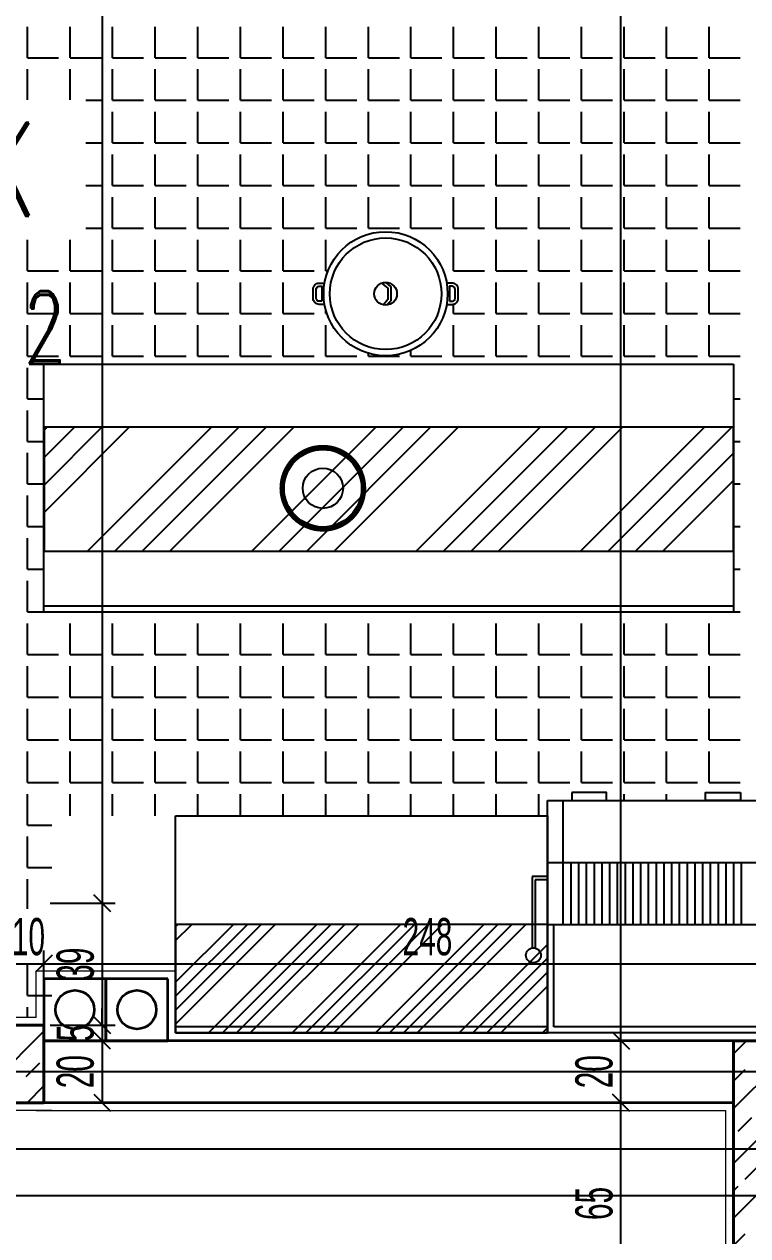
# Model space of a CAD drawing. Header units: inches. Extents: x -7543 to -822, y 102837 to 190349.
# Drawn here: x -835.2942 to -835.2475, y 102836.9701 to 102837.0483 of the extents above; entities that cross this region are included whole.
import ezdxf

# ---------------------------------------------------------------- set-up
doc = ezdxf.new("R2010")
doc.units = ezdxf.units.IN
doc.header["$MEASUREMENT"] = 0
doc.linetypes.add('DASHDOTX2', pattern=[2, 1, -0.5, 0, -0.5])
doc.linetypes.add('HIDDEN', pattern=[0.375, 0.25, -0.125])
doc.layers.get('0').update_dxf_attribs({"lineweight": 25})
doc.layers.get('Defpoints').update_dxf_attribs({"lineweight": 25})
for name, color, linetype, lineweight in [('AKS', 1, 'Continuous', 25), ('ICOL', 55, 'Continuous', 25), ('KOLON', 2, 'Continuous', 40), ('SIVA', 150, 'Continuous', 15), ('TARAMA', 8, 'Continuous', 25), ('YAZI', 7, 'Continuous', 25)]:
    doc.layers.add(name, color=color, linetype=linetype, lineweight=lineweight)
doc.layers.add('DUVAR', color=7, linetype='Continuous', lineweight=35, true_color=0xfc4642)
doc.layers.add('TEFRİŞ', color=7, linetype='Continuous', lineweight=25, true_color=0x78462c)
doc.styles.add('OLCU', font='tromand.shx', dxfattribs={"width": 0.6, "height": 12})
doc.styles.add('st1', font='romandtw.shx', dxfattribs={"width": 0.7, "height": 40})

# ---------------------------------------------------------------- blocks, each defined once
blk = doc.blocks.new('_Oblique')
at = {"color": 0, "linetype": 'ByBlock', "lineweight": -2}
blk.add_line((-0.5, -0.5), (0.5, 0.5), dxfattribs=at)

msp = doc.modelspace()

# ---------------------------------------------------------------- hatches: boundary and pattern name
at = {"linetype": 'Continuous'}
h = msp.add_hatch(dxfattribs=at)
h.set_pattern_fill('ANSI34', color=256, scale=0.01, angle=180, style=0)
h.set_pattern_definition([(225, (-835.256892, 102837.0103206), (0.0053033, -0.0053033), []), (225, (-835.25866, 102837.0103206), (0.0053033, -0.0053033), []), (225, (-835.2604275, 102837.0103206), (0.0053033, -0.0053033), []), (225, (-835.262195, 102837.0103206), (0.0053033, -0.0053033), [])])
h.paths.add_polyline_path([(-835.248392, 102837.022258), (-835.292878, 102837.022258), (-835.292878, 102837.014258), (-835.248392, 102837.014258)])

# ---------------------------------------------------------------- linework, layer by layer
for p, q in [((-835.248392, 102837.010721), (-835.292892, 102837.010721)), ((-835.260392, 102836.983184), (-835.260392, 102836.998184)), ((-835.260392, 102836.998184), (-835.246392, 102836.998184)), ((-835.259392, 102836.990184), (-835.259392, 102836.998184)), ((-835.260392, 102836.994184), (-835.246392, 102836.994184)), ((-835.261384, 102836.993269), (-835.261384, 102836.988666)), ((-835.260392, 102836.993269), (-835.261384, 102836.993269)), ((-835.261384, 102836.993069), (-835.261384, 102836.988666)), ((-835.260392, 102836.993069), (-835.261184, 102836.993069)), ((-835.261184, 102836.993069), (-835.261184, 102836.988657)), ((-835.260392, 102836.990184), (-835.246392, 102836.990184)), ((-835.259992, 102836.983584), (-835.259992, 102836.990184)), ((-835.246392, 102836.983184), (-835.260392, 102836.983184)), ((-835.246792, 102836.983584), (-835.259992, 102836.983584))]:
    msp.add_line(p, q)
at = {"linetype": 'HIDDEN'}
for p, q in [((-835.258892, 102836.994184), (-835.258892, 102836.990184)), ((-835.258392, 102836.994184), (-835.258392, 102836.990184)), ((-835.257892, 102836.994184), (-835.257892, 102836.990184)), ((-835.257392, 102836.994184), (-835.257392, 102836.990184)), ((-835.256892, 102836.994184), (-835.256892, 102836.990184)), ((-835.256392, 102836.994184), (-835.256392, 102836.990184)), ((-835.255892, 102836.994184), (-835.255892, 102836.990184)), ((-835.255392, 102836.994184), (-835.255392, 102836.990184)), ((-835.254892, 102836.994184), (-835.254892, 102836.990184)), ((-835.254392, 102836.994184), (-835.254392, 102836.990184)), ((-835.253892, 102836.994184), (-835.253892, 102836.990184)), ((-835.253392, 102836.994184), (-835.253392, 102836.990184)), ((-835.252892, 102836.994184), (-835.252892, 102836.990184)), ((-835.252392, 102836.994184), (-835.252392, 102836.990184)), ((-835.251892, 102836.994184), (-835.251892, 102836.990184)), ((-835.251392, 102836.994184), (-835.251392, 102836.990184)), ((-835.250892, 102836.994184), (-835.250892, 102836.990184)), ((-835.250392, 102836.994184), (-835.250392, 102836.990184)), ((-835.249892, 102836.994184), (-835.249892, 102836.990184)), ((-835.249392, 102836.994184), (-835.249392, 102836.990184)), ((-835.248892, 102836.994184), (-835.248892, 102836.990184)), ((-835.248392, 102836.994184), (-835.248392, 102836.990184)), ((-835.247892, 102836.994184), (-835.247892, 102836.990184))]:
    msp.add_line(p, q, dxfattribs=at)
for points in [[(-835.274781, 102837.03018), (-835.275128, 102837.03018, -0.414214), (-835.275528, 102837.03058), (-835.275528, 102837.031158, -0.414214), (-835.275128, 102837.031558), (-835.274781, 102837.031558)], [(-835.2669, 102837.03018), (-835.266553, 102837.03018, 0.414214), (-835.266153, 102837.03058), (-835.266153, 102837.031158, 0.414214), (-835.266553, 102837.031558), (-835.2669, 102837.031558)]]:
    msp.add_lwpolyline(points, format="xyb")
for points in [[(-835.274962, 102837.03038), (-835.275128, 102837.03038, -0.414214), (-835.275328, 102837.03058), (-835.275328, 102837.031158, -0.414214), (-835.275128, 102837.031358), (-835.274962, 102837.031358)], [(-835.266719, 102837.03038), (-835.266553, 102837.03038, 0.414214), (-835.266353, 102837.03058), (-835.266353, 102837.031158, 0.414214), (-835.266553, 102837.031358), (-835.266719, 102837.031358)]]:
    msp.add_lwpolyline(points, format="xyb", close=True)
for points in [[(-835.271112, 102837.031549), (-835.270696, 102837.031228), (-835.270696, 102837.030493), (-835.270978, 102837.03015)], [(-835.270829, 102837.0316), (-835.270496, 102837.031321), (-835.270496, 102837.030408), (-835.270777, 102837.030139)]]:
    msp.add_lwpolyline(points)
for points in [[(-835.248392, 102837.026321), (-835.248392, 102837.010321), (-835.292892, 102837.010321), (-835.292892, 102837.026321)], [(-835.248392, 102837.022258), (-835.292878, 102837.022258), (-835.292878, 102837.014258), (-835.248392, 102837.014258)], [(-835.258833, 102836.998704), (-835.258833, 102836.998184), (-835.256594, 102836.998184), (-835.256594, 102836.998704)], [(-835.247951, 102836.998704), (-835.247951, 102836.998184), (-835.25019, 102836.998184), (-835.25019, 102836.998704)]]:
    msp.add_lwpolyline(points, close=True)
at = {"const_width": 0.0003}
msp.add_lwpolyline([(-835.272242, 102837.018321, 1), (-835.277542, 102837.018321, 1)], format="xyb", close=True, dxfattribs=at)
for centre, radius in [((-835.27084, 102837.030869), 0.004), ((-835.27084, 102837.030869), 0.0036), ((-835.27084, 102837.030869), 0.000732), ((-835.274892, 102837.018321), 0.0025), ((-835.274892, 102837.018321), 0.0013), ((-835.261304, 102836.988193), 0.00048)]:
    msp.add_circle(centre, radius)
at = {"layer": 'AKS', "linetype": 'DASHDOTX2', "ltscale": 10}
for p, q in [((-835.168803, 102836.980684), (-835.496209, 102836.980684)), ((-835.168353, 102836.975684), (-835.593892, 102836.975684)), ((-835.168803, 102836.972684), (-835.593892, 102836.972684))]:
    msp.add_line(p, q, dxfattribs=at)
at = {"layer": 'Defpoints', "color": 3}
for p, q in [((-835.292892, 102836.983684), (-835.292892, 102836.986684)), ((-835.292892, 102836.986684), (-835.288892, 102836.986684)), ((-835.288892, 102836.986684), (-835.284892, 102836.986684)), ((-835.284892, 102836.986684), (-835.284892, 102836.986684)), ((-835.284892, 102836.986684), (-835.284892, 102836.982684)), ((-835.302892, 102836.983684), (-835.292892, 102836.983684)), ((-835.284892, 102836.982684), (-835.248392, 102836.982684)), ((-835.248392, 102836.982684), (-835.243392, 102836.982684)), ((-835.292892, 102836.978684), (-835.302892, 102836.978684)), ((-835.248392, 102836.978684), (-835.292892, 102836.978684)), ((-835.248392, 102836.975684), (-835.248392, 102836.978684)), ((-835.248392, 102836.971684), (-835.248392, 102836.975684)), ((-835.248392, 102836.965684), (-835.248392, 102836.971684))]:
    msp.add_line(p, q, dxfattribs=at)
at = {"layer": 'DUVAR'}
for p, q in [((-835.288892, 102836.986684), (-835.292892, 102836.986684)), ((-835.292892, 102836.986684), (-835.292892, 102836.982684)), ((-835.284892, 102836.986684), (-835.288892, 102836.986684)), ((-835.288892, 102836.986684), (-835.288892, 102836.982684)), ((-835.288892, 102836.982684), (-835.288892, 102836.986684)), ((-835.284892, 102836.982684), (-835.284892, 102836.986684)), ((-835.248392, 102836.982684), (-835.292892, 102836.982684)), ((-835.280892, 102836.982684), (-835.292892, 102836.982684)), ((-835.292892, 102836.982684), (-835.288892, 102836.982684)), ((-835.288892, 102836.982684), (-835.284892, 102836.982684)), ((-835.248392, 102836.978684), (-835.292892, 102836.978684))]:
    msp.add_line(p, q, dxfattribs=at)
for centre in [(-835.290892, 102836.984684), (-835.286892, 102836.984684)]:
    msp.add_circle(centre, 0.00125, dxfattribs=at)
at = {"layer": 'ICOL'}
for p, q in [((-835.255654, 102836.982684), (-835.255654, 102837.183686)), ((-835.289133, 102837.117684), (-835.289133, 102836.991552)), ((-835.289133, 102836.991552), (-835.289133, 102836.983684)), ((-835.294892, 102836.987652), (-835.292892, 102836.987652)), ((-835.292892, 102836.987652), (-835.243392, 102836.987652)), ((-835.292892, 102836.987652), (-835.291812, 102836.987652)), ((-835.289133, 102836.983684), (-835.289133, 102836.984764)), ((-835.289133, 102836.983684), (-835.289133, 102836.982684)), ((-835.289133, 102836.982684), (-835.289133, 102836.978684)), ((-835.289133, 102836.982684), (-835.289133, 102836.981604)), ((-835.255654, 102836.978684), (-835.255654, 102836.982684)), ((-835.255654, 102836.965684), (-835.255654, 102836.978684))]:
    msp.add_line(p, q, dxfattribs=at)
at = {"layer": 'ICOL', "color": 53}
for p, q in [((-835.292492, 102836.991552), (-835.288293, 102836.991552)), ((-835.292492, 102836.991552), (-835.288293, 102836.991552)), ((-835.292892, 102836.986084), (-835.292892, 102836.988492)), ((-835.292892, 102836.986084), (-835.292892, 102836.988492)), ((-835.292492, 102836.983684), (-835.288293, 102836.983684)), ((-835.292492, 102836.983684), (-835.288293, 102836.983684)), ((-835.291533, 102836.982684), (-835.289973, 102836.982684)), ((-835.291533, 102836.982684), (-835.289973, 102836.982684)), ((-835.253915, 102836.982684), (-835.256494, 102836.982684)), ((-835.253915, 102836.982684), (-835.256494, 102836.982684)), ((-835.290704, 102836.978684), (-835.289973, 102836.978684)), ((-835.253793, 102836.978684), (-835.256494, 102836.978684)), ((-835.253793, 102836.978684), (-835.256494, 102836.978684))]:
    msp.add_line(p, q, dxfattribs=at)
at = {"layer": 'KOLON'}
for p, q in [((-835.302892, 102836.983684), (-835.292892, 102836.983684)), ((-835.292892, 102836.983684), (-835.292892, 102836.978684)), ((-835.248392, 102836.975684), (-835.248392, 102836.982684)), ((-835.248392, 102836.982684), (-835.243392, 102836.982684)), ((-835.292892, 102836.978684), (-835.302892, 102836.978684)), ((-835.248392, 102836.971684), (-835.248392, 102836.975684)), ((-835.248392, 102836.965684), (-835.248392, 102836.971684))]:
    msp.add_line(p, q, dxfattribs=at)
at = {"layer": 'SIVA'}
for p, q in [((-835.293392, 102836.987184), (-835.284392, 102836.987184)), ((-835.293392, 102836.984184), (-835.293392, 102836.987184)), ((-835.284392, 102836.983184), (-835.284392, 102836.987184)), ((-835.293392, 102836.984184), (-835.303392, 102836.984184)), ((-835.247892, 102836.983184), (-835.284392, 102836.983184)), ((-835.248892, 102836.983184), (-835.242892, 102836.983184)), ((-835.292392, 102836.978184), (-835.303392, 102836.978184)), ((-835.293392, 102836.978184), (-835.248892, 102836.978184)), ((-835.248892, 102836.975684), (-835.248892, 102836.978184)), ((-835.248892, 102836.971684), (-835.248892, 102836.975684)), ((-835.248892, 102836.965184), (-835.248892, 102836.971684))]:
    msp.add_line(p, q, dxfattribs=at)
at = {"layer": 'TARAMA'}
for p, q in [((-835.293957, 102837.046097), (-835.293957, 102837.048097)), ((-835.291207, 102837.046097), (-835.291207, 102837.048097)), ((-835.288457, 102837.046097), (-835.288457, 102837.048097)), ((-835.285707, 102837.046097), (-835.285707, 102837.048097)), ((-835.282957, 102837.046097), (-835.282957, 102837.048097)), ((-835.280207, 102837.046097), (-835.280207, 102837.048097)), ((-835.277457, 102837.046097), (-835.277457, 102837.048097)), ((-835.274707, 102837.046097), (-835.274707, 102837.048097)), ((-835.271957, 102837.046097), (-835.271957, 102837.048097)), ((-835.269207, 102837.046097), (-835.269207, 102837.048097)), ((-835.266457, 102837.046097), (-835.266457, 102837.048097)), ((-835.263707, 102837.046097), (-835.263707, 102837.048097)), ((-835.260957, 102837.046097), (-835.260957, 102837.048097)), ((-835.258207, 102837.046097), (-835.258207, 102837.048097)), ((-835.255457, 102837.046097), (-835.255457, 102837.048097)), ((-835.252707, 102837.046097), (-835.252707, 102837.048097)), ((-835.249957, 102837.046097), (-835.249957, 102837.048097)), ((-835.293957, 102837.046097), (-835.291957, 102837.046097)), ((-835.291207, 102837.046097), (-835.289207, 102837.046097)), ((-835.288457, 102837.046097), (-835.286457, 102837.046097)), ((-835.285707, 102837.046097), (-835.283707, 102837.046097)), ((-835.282957, 102837.046097), (-835.280957, 102837.046097)), ((-835.280207, 102837.046097), (-835.278207, 102837.046097)), ((-835.277457, 102837.046097), (-835.275457, 102837.046097)), ((-835.274707, 102837.046097), (-835.272707, 102837.046097)), ((-835.271957, 102837.046097), (-835.269957, 102837.046097)), ((-835.269207, 102837.046097), (-835.267207, 102837.046097)), ((-835.266457, 102837.046097), (-835.264457, 102837.046097)), ((-835.263707, 102837.046097), (-835.261707, 102837.046097)), ((-835.260957, 102837.046097), (-835.258957, 102837.046097)), ((-835.258207, 102837.046097), (-835.256207, 102837.046097)), ((-835.255457, 102837.046097), (-835.253457, 102837.046097)), ((-835.252707, 102837.046097), (-835.250707, 102837.046097)), ((-835.249957, 102837.046097), (-835.247957, 102837.046097)), ((-835.293957, 102837.043387), (-835.293957, 102837.045347)), ((-835.291207, 102837.043387), (-835.291207, 102837.045347)), ((-835.288457, 102837.043347), (-835.288457, 102837.045347)), ((-835.285707, 102837.043347), (-835.285707, 102837.045347)), ((-835.282957, 102837.043347), (-835.282957, 102837.045347)), ((-835.280207, 102837.043347), (-835.280207, 102837.045347)), ((-835.277457, 102837.043347), (-835.277457, 102837.045347)), ((-835.274707, 102837.043347), (-835.274707, 102837.045347)), ((-835.271957, 102837.043347), (-835.271957, 102837.045347)), ((-835.269207, 102837.043347), (-835.269207, 102837.045347)), ((-835.266457, 102837.043347), (-835.266457, 102837.045347)), ((-835.263707, 102837.043347), (-835.263707, 102837.045347)), ((-835.260957, 102837.043347), (-835.260957, 102837.045347)), ((-835.258207, 102837.043347), (-835.258207, 102837.045347)), ((-835.255457, 102837.043347), (-835.255457, 102837.045347)), ((-835.252707, 102837.043347), (-835.252707, 102837.045347)), ((-835.249957, 102837.043347), (-835.249957, 102837.045347)), ((-835.290188, 102837.043347), (-835.289207, 102837.043347)), ((-835.288457, 102837.043347), (-835.286457, 102837.043347)), ((-835.285707, 102837.043347), (-835.283707, 102837.043347)), ((-835.282957, 102837.043347), (-835.280957, 102837.043347)), ((-835.280207, 102837.043347), (-835.278207, 102837.043347)), ((-835.277457, 102837.043347), (-835.275457, 102837.043347)), ((-835.274707, 102837.043347), (-835.272707, 102837.043347)), ((-835.271957, 102837.043347), (-835.269957, 102837.043347)), ((-835.269207, 102837.043347), (-835.267207, 102837.043347)), ((-835.266457, 102837.043347), (-835.264457, 102837.043347)), ((-835.263707, 102837.043347), (-835.261707, 102837.043347)), ((-835.260957, 102837.043347), (-835.258957, 102837.043347)), ((-835.258207, 102837.043347), (-835.256207, 102837.043347)), ((-835.255457, 102837.043347), (-835.253457, 102837.043347)), ((-835.252707, 102837.043347), (-835.250707, 102837.043347)), ((-835.249957, 102837.043347), (-835.247957, 102837.043347)), ((-835.288457, 102837.040597), (-835.288457, 102837.042597)), ((-835.285707, 102837.040597), (-835.285707, 102837.042597)), ((-835.282957, 102837.040597), (-835.282957, 102837.042597)), ((-835.280207, 102837.040597), (-835.280207, 102837.042597)), ((-835.277457, 102837.040597), (-835.277457, 102837.042597)), ((-835.274707, 102837.040597), (-835.274707, 102837.042597)), ((-835.271957, 102837.040597), (-835.271957, 102837.042597)), ((-835.269207, 102837.040597), (-835.269207, 102837.042597)), ((-835.266457, 102837.040597), (-835.266457, 102837.042597)), ((-835.263707, 102837.040597), (-835.263707, 102837.042597)), ((-835.260957, 102837.040597), (-835.260957, 102837.042597)), ((-835.258207, 102837.040597), (-835.258207, 102837.042597)), ((-835.255457, 102837.040597), (-835.255457, 102837.042597)), ((-835.252707, 102837.040597), (-835.252707, 102837.042597)), ((-835.249957, 102837.040597), (-835.249957, 102837.042597)), ((-835.290188, 102837.040597), (-835.289207, 102837.040597)), ((-835.288457, 102837.040597), (-835.286457, 102837.040597)), ((-835.285707, 102837.040597), (-835.283707, 102837.040597)), ((-835.282957, 102837.040597), (-835.280957, 102837.040597)), ((-835.280207, 102837.040597), (-835.278207, 102837.040597)), ((-835.277457, 102837.040597), (-835.275457, 102837.040597)), ((-835.274707, 102837.040597), (-835.272707, 102837.040597)), ((-835.271957, 102837.040597), (-835.269957, 102837.040597)), ((-835.269207, 102837.040597), (-835.267207, 102837.040597)), ((-835.266457, 102837.040597), (-835.264457, 102837.040597)), ((-835.263707, 102837.040597), (-835.261707, 102837.040597)), ((-835.260957, 102837.040597), (-835.258957, 102837.040597)), ((-835.258207, 102837.040597), (-835.256207, 102837.040597)), ((-835.255457, 102837.040597), (-835.253457, 102837.040597)), ((-835.252707, 102837.040597), (-835.250707, 102837.040597)), ((-835.249957, 102837.040597), (-835.247957, 102837.040597)), ((-835.288457, 102837.037847), (-835.288457, 102837.039847)), ((-835.285707, 102837.037847), (-835.285707, 102837.039847)), ((-835.282957, 102837.037847), (-835.282957, 102837.039847)), ((-835.280207, 102837.037847), (-835.280207, 102837.039847)), ((-835.277457, 102837.037847), (-835.277457, 102837.039847)), ((-835.274707, 102837.037847), (-835.274707, 102837.039847)), ((-835.271957, 102837.037847), (-835.271957, 102837.039847)), ((-835.269207, 102837.037847), (-835.269207, 102837.039847)), ((-835.266457, 102837.037847), (-835.266457, 102837.039847)), ((-835.263707, 102837.037847), (-835.263707, 102837.039847)), ((-835.260957, 102837.037847), (-835.260957, 102837.039847)), ((-835.258207, 102837.037847), (-835.258207, 102837.039847)), ((-835.255457, 102837.037847), (-835.255457, 102837.039847)), ((-835.252707, 102837.037847), (-835.252707, 102837.039847)), ((-835.249957, 102837.037847), (-835.249957, 102837.039847)), ((-835.290188, 102837.037847), (-835.289207, 102837.037847)), ((-835.288457, 102837.037847), (-835.286457, 102837.037847)), ((-835.285707, 102837.037847), (-835.283707, 102837.037847)), ((-835.282957, 102837.037847), (-835.280957, 102837.037847)), ((-835.280207, 102837.037847), (-835.278207, 102837.037847)), ((-835.277457, 102837.037847), (-835.275457, 102837.037847)), ((-835.274707, 102837.037847), (-835.272707, 102837.037847)), ((-835.271957, 102837.037847), (-835.269957, 102837.037847)), ((-835.269207, 102837.037847), (-835.267207, 102837.037847)), ((-835.266457, 102837.037847), (-835.264457, 102837.037847)), ((-835.263707, 102837.037847), (-835.261707, 102837.037847)), ((-835.260957, 102837.037847), (-835.258957, 102837.037847)), ((-835.258207, 102837.037847), (-835.256207, 102837.037847)), ((-835.255457, 102837.037847), (-835.253457, 102837.037847)), ((-835.252707, 102837.037847), (-835.250707, 102837.037847)), ((-835.249957, 102837.037847), (-835.247957, 102837.037847)), ((-835.288457, 102837.035097), (-835.288457, 102837.037097)), ((-835.285707, 102837.035097), (-835.285707, 102837.037097)), ((-835.282957, 102837.035097), (-835.282957, 102837.037097)), ((-835.280207, 102837.035097), (-835.280207, 102837.037097)), ((-835.277457, 102837.035097), (-835.277457, 102837.037097)), ((-835.274707, 102837.035097), (-835.274707, 102837.037097)), ((-835.271957, 102837.035097), (-835.271957, 102837.037097)), ((-835.269207, 102837.035097), (-835.269207, 102837.037097)), ((-835.266457, 102837.035097), (-835.266457, 102837.037097)), ((-835.263707, 102837.035097), (-835.263707, 102837.037097)), ((-835.260957, 102837.035097), (-835.260957, 102837.037097)), ((-835.258207, 102837.035097), (-835.258207, 102837.037097)), ((-835.255457, 102837.035097), (-835.255457, 102837.037097)), ((-835.252707, 102837.035097), (-835.252707, 102837.037097)), ((-835.249957, 102837.035097), (-835.249957, 102837.037097)), ((-835.290188, 102837.035097), (-835.289207, 102837.035097)), ((-835.288457, 102837.035097), (-835.286457, 102837.035097)), ((-835.285707, 102837.035097), (-835.283707, 102837.035097)), ((-835.282957, 102837.035097), (-835.280957, 102837.035097)), ((-835.280207, 102837.035097), (-835.278207, 102837.035097)), ((-835.277457, 102837.035097), (-835.275457, 102837.035097)), ((-835.274707, 102837.035097), (-835.272707, 102837.035097)), ((-835.271957, 102837.035097), (-835.269957, 102837.035097)), ((-835.269207, 102837.035097), (-835.267207, 102837.035097)), ((-835.266457, 102837.035097), (-835.264457, 102837.035097)), ((-835.263707, 102837.035097), (-835.261707, 102837.035097)), ((-835.260957, 102837.035097), (-835.258957, 102837.035097)), ((-835.258207, 102837.035097), (-835.256207, 102837.035097)), ((-835.255457, 102837.035097), (-835.253457, 102837.035097)), ((-835.252707, 102837.035097), (-835.250707, 102837.035097)), ((-835.249957, 102837.035097), (-835.247957, 102837.035097)), ((-835.293957, 102837.032347), (-835.293957, 102837.034347)), ((-835.291207, 102837.032347), (-835.291207, 102837.034347)), ((-835.288457, 102837.032347), (-835.288457, 102837.034347)), ((-835.285707, 102837.032347), (-835.285707, 102837.034347)), ((-835.282957, 102837.032347), (-835.282957, 102837.034347)), ((-835.280207, 102837.032347), (-835.280207, 102837.034347)), ((-835.277457, 102837.032347), (-835.277457, 102837.034347)), ((-835.274707, 102837.032347), (-835.274707, 102837.034347)), ((-835.266457, 102837.032347), (-835.266457, 102837.034347)), ((-835.263707, 102837.032347), (-835.263707, 102837.034347)), ((-835.260957, 102837.032347), (-835.260957, 102837.034347)), ((-835.258207, 102837.032347), (-835.258207, 102837.034347)), ((-835.255457, 102837.032347), (-835.255457, 102837.034347)), ((-835.252707, 102837.032347), (-835.252707, 102837.034347)), ((-835.249957, 102837.032347), (-835.249957, 102837.034347)), ((-835.293957, 102837.032347), (-835.291957, 102837.032347)), ((-835.291207, 102837.032347), (-835.289207, 102837.032347)), ((-835.288457, 102837.032347), (-835.286457, 102837.032347)), ((-835.285707, 102837.032347), (-835.283707, 102837.032347)), ((-835.282957, 102837.032347), (-835.280957, 102837.032347)), ((-835.280207, 102837.032347), (-835.278207, 102837.032347)), ((-835.277457, 102837.032347), (-835.275457, 102837.032347)), ((-835.274707, 102837.032347), (-835.274557, 102837.032347)), ((-835.266457, 102837.032347), (-835.264457, 102837.032347)), ((-835.263707, 102837.032347), (-835.261707, 102837.032347)), ((-835.260957, 102837.032347), (-835.258957, 102837.032347)), ((-835.258207, 102837.032347), (-835.256207, 102837.032347)), ((-835.255457, 102837.032347), (-835.253457, 102837.032347)), ((-835.252707, 102837.032347), (-835.250707, 102837.032347)), ((-835.249957, 102837.032347), (-835.247957, 102837.032347)), ((-835.293957, 102837.029597), (-835.293957, 102837.031597)), ((-835.291207, 102837.029597), (-835.291207, 102837.031597)), ((-835.288457, 102837.029597), (-835.288457, 102837.031597)), ((-835.285707, 102837.029597), (-835.285707, 102837.031597)), ((-835.282957, 102837.029597), (-835.282957, 102837.031597)), ((-835.280207, 102837.029597), (-835.280207, 102837.031597)), ((-835.277457, 102837.029597), (-835.277457, 102837.031597)), ((-835.266457, 102837.031547), (-835.266457, 102837.031597)), ((-835.263707, 102837.029597), (-835.263707, 102837.031597)), ((-835.260957, 102837.029597), (-835.260957, 102837.031597)), ((-835.258207, 102837.029597), (-835.258207, 102837.031597)), ((-835.255457, 102837.029597), (-835.255457, 102837.031597)), ((-835.252707, 102837.029597), (-835.252707, 102837.031597)), ((-835.249957, 102837.029597), (-835.249957, 102837.031597)), ((-835.274707, 102837.029597), (-835.274707, 102837.029844)), ((-835.266457, 102837.029597), (-835.266457, 102837.030192)), ((-835.293957, 102837.029597), (-835.291957, 102837.029597)), ((-835.291207, 102837.029597), (-835.289207, 102837.029597)), ((-835.288457, 102837.029597), (-835.286457, 102837.029597)), ((-835.285707, 102837.029597), (-835.283707, 102837.029597)), ((-835.282957, 102837.029597), (-835.280957, 102837.029597)), ((-835.280207, 102837.029597), (-835.278207, 102837.029597)), ((-835.277457, 102837.029597), (-835.275457, 102837.029597)), ((-835.274707, 102837.029597), (-835.274632, 102837.029597)), ((-835.266457, 102837.029597), (-835.264457, 102837.029597)), ((-835.263707, 102837.029597), (-835.261707, 102837.029597)), ((-835.260957, 102837.029597), (-835.258957, 102837.029597)), ((-835.258207, 102837.029597), (-835.256207, 102837.029597)), ((-835.255457, 102837.029597), (-835.253457, 102837.029597)), ((-835.252707, 102837.029597), (-835.250707, 102837.029597)), ((-835.249957, 102837.029597), (-835.247957, 102837.029597)), ((-835.293957, 102837.026847), (-835.293957, 102837.028847)), ((-835.291207, 102837.026847), (-835.291207, 102837.028847)), ((-835.288457, 102837.026847), (-835.288457, 102837.028847)), ((-835.285707, 102837.026847), (-835.285707, 102837.028847)), ((-835.282957, 102837.026847), (-835.282957, 102837.028847)), ((-835.280207, 102837.026847), (-835.280207, 102837.028847)), ((-835.277457, 102837.026847), (-835.277457, 102837.028847)), ((-835.274707, 102837.026847), (-835.274707, 102837.028847)), ((-835.266457, 102837.026847), (-835.266457, 102837.028847)), ((-835.263707, 102837.026847), (-835.263707, 102837.028847)), ((-835.260957, 102837.026847), (-835.260957, 102837.028847)), ((-835.258207, 102837.026847), (-835.258207, 102837.028847)), ((-835.255457, 102837.026847), (-835.255457, 102837.028847)), ((-835.252707, 102837.026847), (-835.252707, 102837.028847)), ((-835.249957, 102837.026847), (-835.249957, 102837.028847)), ((-835.293957, 102837.026847), (-835.291957, 102837.026847)), ((-835.291207, 102837.026847), (-835.289207, 102837.026847)), ((-835.288457, 102837.026847), (-835.286457, 102837.026847)), ((-835.285707, 102837.026847), (-835.283707, 102837.026847)), ((-835.282957, 102837.026847), (-835.280957, 102837.026847)), ((-835.280207, 102837.026847), (-835.278207, 102837.026847)), ((-835.277457, 102837.026847), (-835.275457, 102837.026847)), ((-835.274707, 102837.026847), (-835.272707, 102837.026847)), ((-835.271957, 102837.026847), (-835.271957, 102837.027028)), ((-835.271957, 102837.026847), (-835.269957, 102837.026847)), ((-835.269207, 102837.026847), (-835.269207, 102837.027218)), ((-835.269207, 102837.026847), (-835.267207, 102837.026847)), ((-835.266457, 102837.026847), (-835.264457, 102837.026847)), ((-835.263707, 102837.026847), (-835.261707, 102837.026847)), ((-835.260957, 102837.026847), (-835.258957, 102837.026847)), ((-835.258207, 102837.026847), (-835.256207, 102837.026847)), ((-835.255457, 102837.026847), (-835.253457, 102837.026847)), ((-835.252707, 102837.026847), (-835.250707, 102837.026847)), ((-835.249957, 102837.026847), (-835.247957, 102837.026847)), ((-835.293957, 102837.024097), (-835.293957, 102837.026097)), ((-835.293957, 102837.024097), (-835.292892, 102837.024097)), ((-835.248392, 102837.024097), (-835.247957, 102837.024097)), ((-835.293957, 102837.021347), (-835.293957, 102837.023347)), ((-835.293957, 102837.021347), (-835.292892, 102837.021347)), ((-835.248392, 102837.021347), (-835.247957, 102837.021347)), ((-835.293957, 102837.018597), (-835.293957, 102837.020597)), ((-835.293957, 102837.018597), (-835.292892, 102837.018597)), ((-835.248392, 102837.018597), (-835.247957, 102837.018597)), ((-835.293957, 102837.015847), (-835.293957, 102837.017847)), ((-835.293957, 102837.015847), (-835.292892, 102837.015847)), ((-835.248392, 102837.015847), (-835.247957, 102837.015847)), ((-835.293957, 102837.013097), (-835.293957, 102837.015097)), ((-835.293957, 102837.013097), (-835.292892, 102837.013097)), ((-835.248392, 102837.013097), (-835.247957, 102837.013097)), ((-835.293957, 102837.010347), (-835.293957, 102837.012347)), ((-835.293957, 102837.010347), (-835.292892, 102837.010347)), ((-835.248392, 102837.010347), (-835.247957, 102837.010347)), ((-835.293957, 102837.007597), (-835.293957, 102837.009597)), ((-835.291207, 102837.007597), (-835.291207, 102837.009597)), ((-835.288457, 102837.007597), (-835.288457, 102837.009597)), ((-835.285707, 102837.007597), (-835.285707, 102837.009597)), ((-835.282957, 102837.007597), (-835.282957, 102837.009597)), ((-835.280207, 102837.007597), (-835.280207, 102837.009597)), ((-835.277457, 102837.007597), (-835.277457, 102837.009597)), ((-835.274707, 102837.007597), (-835.274707, 102837.009597)), ((-835.271957, 102837.007597), (-835.271957, 102837.009597)), ((-835.269207, 102837.007597), (-835.269207, 102837.009597)), ((-835.266457, 102837.007597), (-835.266457, 102837.009597)), ((-835.263707, 102837.007597), (-835.263707, 102837.009597)), ((-835.260957, 102837.007597), (-835.260957, 102837.009597)), ((-835.258207, 102837.007597), (-835.258207, 102837.009597)), ((-835.255457, 102837.007597), (-835.255457, 102837.009597)), ((-835.252707, 102837.007597), (-835.252707, 102837.009597)), ((-835.249957, 102837.007597), (-835.249957, 102837.009597)), ((-835.293957, 102837.007597), (-835.291957, 102837.007597)), ((-835.291207, 102837.007597), (-835.289207, 102837.007597)), ((-835.288457, 102837.007597), (-835.286457, 102837.007597)), ((-835.285707, 102837.007597), (-835.283707, 102837.007597)), ((-835.282957, 102837.007597), (-835.280957, 102837.007597)), ((-835.280207, 102837.007597), (-835.278207, 102837.007597)), ((-835.277457, 102837.007597), (-835.275457, 102837.007597)), ((-835.274707, 102837.007597), (-835.272707, 102837.007597)), ((-835.271957, 102837.007597), (-835.269957, 102837.007597)), ((-835.269207, 102837.007597), (-835.267207, 102837.007597)), ((-835.266457, 102837.007597), (-835.264457, 102837.007597)), ((-835.263707, 102837.007597), (-835.261707, 102837.007597)), ((-835.260957, 102837.007597), (-835.258957, 102837.007597)), ((-835.258207, 102837.007597), (-835.256207, 102837.007597)), ((-835.255457, 102837.007597), (-835.253457, 102837.007597)), ((-835.252707, 102837.007597), (-835.250707, 102837.007597)), ((-835.249957, 102837.007597), (-835.247957, 102837.007597)), ((-835.293957, 102837.004847), (-835.293957, 102837.006847)), ((-835.291207, 102837.004847), (-835.291207, 102837.006847)), ((-835.288457, 102837.004847), (-835.288457, 102837.006847)), ((-835.285707, 102837.004847), (-835.285707, 102837.006847)), ((-835.282957, 102837.004847), (-835.282957, 102837.006847)), ((-835.280207, 102837.004847), (-835.280207, 102837.006847)), ((-835.277457, 102837.004847), (-835.277457, 102837.006847)), ((-835.274707, 102837.004847), (-835.274707, 102837.006847)), ((-835.271957, 102837.004847), (-835.271957, 102837.006847)), ((-835.269207, 102837.004847), (-835.269207, 102837.006847)), ((-835.266457, 102837.004847), (-835.266457, 102837.006847)), ((-835.263707, 102837.004847), (-835.263707, 102837.006847)), ((-835.260957, 102837.004847), (-835.260957, 102837.006847)), ((-835.258207, 102837.004847), (-835.258207, 102837.006847)), ((-835.255457, 102837.004847), (-835.255457, 102837.006847)), ((-835.252707, 102837.004847), (-835.252707, 102837.006847)), ((-835.249957, 102837.004847), (-835.249957, 102837.006847)), ((-835.293957, 102837.004847), (-835.291957, 102837.004847)), ((-835.291207, 102837.004847), (-835.289207, 102837.004847)), ((-835.288457, 102837.004847), (-835.286457, 102837.004847)), ((-835.285707, 102837.004847), (-835.283707, 102837.004847)), ((-835.282957, 102837.004847), (-835.280957, 102837.004847)), ((-835.280207, 102837.004847), (-835.278207, 102837.004847)), ((-835.277457, 102837.004847), (-835.275457, 102837.004847)), ((-835.274707, 102837.004847), (-835.272707, 102837.004847)), ((-835.271957, 102837.004847), (-835.269957, 102837.004847)), ((-835.269207, 102837.004847), (-835.267207, 102837.004847)), ((-835.266457, 102837.004847), (-835.264457, 102837.004847)), ((-835.263707, 102837.004847), (-835.261707, 102837.004847)), ((-835.260957, 102837.004847), (-835.258957, 102837.004847)), ((-835.258207, 102837.004847), (-835.256207, 102837.004847)), ((-835.255457, 102837.004847), (-835.253457, 102837.004847)), ((-835.252707, 102837.004847), (-835.250707, 102837.004847)), ((-835.249957, 102837.004847), (-835.247957, 102837.004847)), ((-835.293957, 102837.002097), (-835.293957, 102837.004097)), ((-835.291207, 102837.002097), (-835.291207, 102837.004097)), ((-835.288457, 102837.002097), (-835.288457, 102837.004097)), ((-835.285707, 102837.002097), (-835.285707, 102837.004097)), ((-835.282957, 102837.002097), (-835.282957, 102837.004097)), ((-835.280207, 102837.002097), (-835.280207, 102837.004097)), ((-835.277457, 102837.002097), (-835.277457, 102837.004097)), ((-835.274707, 102837.002097), (-835.274707, 102837.004097)), ((-835.271957, 102837.002097), (-835.271957, 102837.004097)), ((-835.269207, 102837.002097), (-835.269207, 102837.004097)), ((-835.266457, 102837.002097), (-835.266457, 102837.004097)), ((-835.263707, 102837.002097), (-835.263707, 102837.004097)), ((-835.260957, 102837.002097), (-835.260957, 102837.004097)), ((-835.258207, 102837.002097), (-835.258207, 102837.004097)), ((-835.255457, 102837.002097), (-835.255457, 102837.004097)), ((-835.252707, 102837.002097), (-835.252707, 102837.004097)), ((-835.249957, 102837.002097), (-835.249957, 102837.004097)), ((-835.293957, 102837.002097), (-835.291957, 102837.002097)), ((-835.291207, 102837.002097), (-835.289207, 102837.002097)), ((-835.288457, 102837.002097), (-835.286457, 102837.002097)), ((-835.285707, 102837.002097), (-835.283707, 102837.002097)), ((-835.282957, 102837.002097), (-835.280957, 102837.002097)), ((-835.280207, 102837.002097), (-835.278207, 102837.002097)), ((-835.277457, 102837.002097), (-835.275457, 102837.002097)), ((-835.274707, 102837.002097), (-835.272707, 102837.002097)), ((-835.271957, 102837.002097), (-835.269957, 102837.002097)), ((-835.269207, 102837.002097), (-835.267207, 102837.002097)), ((-835.266457, 102837.002097), (-835.264457, 102837.002097)), ((-835.263707, 102837.002097), (-835.261707, 102837.002097)), ((-835.260957, 102837.002097), (-835.258957, 102837.002097)), ((-835.258207, 102837.002097), (-835.256207, 102837.002097)), ((-835.255457, 102837.002097), (-835.253457, 102837.002097)), ((-835.252707, 102837.002097), (-835.250707, 102837.002097)), ((-835.249957, 102837.002097), (-835.247957, 102837.002097)), ((-835.293957, 102836.999347), (-835.293957, 102837.001347)), ((-835.291207, 102836.999347), (-835.291207, 102837.001347)), ((-835.288457, 102836.999347), (-835.288457, 102837.001347)), ((-835.285707, 102836.999347), (-835.285707, 102837.001347)), ((-835.282957, 102836.999347), (-835.282957, 102837.001347)), ((-835.280207, 102836.999347), (-835.280207, 102837.001347)), ((-835.277457, 102836.999347), (-835.277457, 102837.001347)), ((-835.274707, 102836.999347), (-835.274707, 102837.001347)), ((-835.271957, 102836.999347), (-835.271957, 102837.001347)), ((-835.269207, 102836.999347), (-835.269207, 102837.001347)), ((-835.266457, 102836.999347), (-835.266457, 102837.001347)), ((-835.263707, 102836.999347), (-835.263707, 102837.001347)), ((-835.260957, 102836.999347), (-835.260957, 102837.001347)), ((-835.258207, 102836.999347), (-835.258207, 102837.001347)), ((-835.255457, 102836.999347), (-835.255457, 102837.001347)), ((-835.252707, 102836.999347), (-835.252707, 102837.001347)), ((-835.249957, 102836.999347), (-835.249957, 102837.001347)), ((-835.293957, 102836.999347), (-835.291957, 102836.999347)), ((-835.291207, 102836.999347), (-835.289207, 102836.999347)), ((-835.288457, 102836.999347), (-835.286457, 102836.999347)), ((-835.285707, 102836.999347), (-835.283707, 102836.999347)), ((-835.282957, 102836.999347), (-835.280957, 102836.999347)), ((-835.280207, 102836.999347), (-835.278207, 102836.999347)), ((-835.277457, 102836.999347), (-835.275457, 102836.999347)), ((-835.274707, 102836.999347), (-835.272707, 102836.999347)), ((-835.271957, 102836.999347), (-835.269957, 102836.999347)), ((-835.269207, 102836.999347), (-835.267207, 102836.999347)), ((-835.266457, 102836.999347), (-835.264457, 102836.999347)), ((-835.263707, 102836.999347), (-835.261707, 102836.999347)), ((-835.260957, 102836.999347), (-835.258957, 102836.999347)), ((-835.258207, 102836.999347), (-835.256207, 102836.999347)), ((-835.255457, 102836.999347), (-835.253457, 102836.999347)), ((-835.252707, 102836.999347), (-835.250707, 102836.999347)), ((-835.249957, 102836.999347), (-835.247957, 102836.999347)), ((-835.293957, 102836.996597), (-835.293957, 102836.998597)), ((-835.291207, 102836.997184), (-835.291207, 102836.998597)), ((-835.288457, 102836.997184), (-835.288457, 102836.998597)), ((-835.285707, 102836.997184), (-835.285707, 102836.998597)), ((-835.282957, 102836.997184), (-835.282957, 102836.998597)), ((-835.280207, 102836.997184), (-835.280207, 102836.998597)), ((-835.277457, 102836.997184), (-835.277457, 102836.998597)), ((-835.274707, 102836.997184), (-835.274707, 102836.998597)), ((-835.271957, 102836.997184), (-835.271957, 102836.998597)), ((-835.269207, 102836.997184), (-835.269207, 102836.998597)), ((-835.266457, 102836.997184), (-835.266457, 102836.998597)), ((-835.263707, 102836.997184), (-835.263707, 102836.998597)), ((-835.260957, 102836.997184), (-835.260957, 102836.998597)), ((-835.255457, 102836.998184), (-835.255457, 102836.998597)), ((-835.252707, 102836.998184), (-835.252707, 102836.998597)), ((-835.293957, 102836.996597), (-835.292392, 102836.996597)), ((-835.293957, 102836.993847), (-835.293957, 102836.995847)), ((-835.293957, 102836.993847), (-835.292392, 102836.993847)), ((-835.293957, 102836.99118), (-835.293957, 102836.993097)), ((-835.293957, 102836.985597), (-835.293957, 102836.98758)), ((-835.293957, 102836.985597), (-835.292392, 102836.985597)), ((-835.293957, 102836.984184), (-835.293957, 102836.984847)), ((-835.297512, 102836.978684), (-835.292892, 102836.983304)), ((-835.248392, 102836.981842), (-835.24755, 102836.982684)), ((-835.248392, 102836.978306), (-835.244014, 102836.982684)), ((-835.294049, 102836.98038), (-835.293165, 102836.981263)), ((-835.248392, 102836.980074), (-835.247645, 102836.980821)), ((-835.293976, 102836.978684), (-835.292892, 102836.979768)), ((-835.248392, 102836.974771), (-835.243392, 102836.979771)), ((-835.248087, 102836.976844), (-835.247203, 102836.977728)), ((-835.248392, 102836.971235), (-835.243392, 102836.976235)), ((-835.247645, 102836.97375), (-835.246761, 102836.974634)), ((-835.248392, 102836.973003), (-835.248087, 102836.973308)), ((-835.248392, 102836.969468), (-835.247645, 102836.970215))]:
    msp.add_line(p, q, dxfattribs=at)
at = {"layer": 'TEFRİŞ', "ltscale": 5}
for p, q in [((-835.284392, 102836.983184), (-835.284392, 102836.997184)), ((-835.284392, 102836.997184), (-835.260392, 102836.997184)), ((-835.260392, 102836.997184), (-835.260392, 102836.983184)), ((-835.284392, 102836.986451), (-835.280659, 102836.990184)), ((-835.284392, 102836.985553), (-835.279761, 102836.990184)), ((-835.284392, 102836.990043), (-835.284251, 102836.990184)), ((-835.284392, 102836.984655), (-835.278863, 102836.990184)), ((-835.284392, 102836.989145), (-835.283353, 102836.990184)), ((-835.284392, 102836.983757), (-835.277965, 102836.990184)), ((-835.260392, 102836.990184), (-835.284392, 102836.990184)), ((-835.284392, 102836.990184), (-835.284392, 102836.983184)), ((-835.282271, 102836.983184), (-835.275271, 102836.990184)), ((-835.281372, 102836.983184), (-835.274372, 102836.990184)), ((-835.280474, 102836.983184), (-835.273474, 102836.990184)), ((-835.279576, 102836.983184), (-835.272576, 102836.990184)), ((-835.276882, 102836.983184), (-835.269882, 102836.990184)), ((-835.275984, 102836.983184), (-835.268984, 102836.990184)), ((-835.275086, 102836.983184), (-835.268086, 102836.990184)), ((-835.274188, 102836.983184), (-835.267188, 102836.990184)), ((-835.271494, 102836.983184), (-835.264494, 102836.990184)), ((-835.270596, 102836.983184), (-835.263596, 102836.990184)), ((-835.269698, 102836.983184), (-835.262698, 102836.990184)), ((-835.2688, 102836.983184), (-835.2618, 102836.990184)), ((-835.260392, 102836.983184), (-835.260392, 102836.990184)), ((-835.266106, 102836.983184), (-835.260392, 102836.988898)), ((-835.265208, 102836.983184), (-835.260392, 102836.988)), ((-835.26431, 102836.983184), (-835.260392, 102836.987102)), ((-835.263412, 102836.983184), (-835.260392, 102836.986204)), ((-835.260392, 102836.983584), (-835.284392, 102836.983584)), ((-835.284392, 102836.983184), (-835.260392, 102836.983184)), ((-835.260392, 102836.983184), (-835.284392, 102836.983184)), ((-835.260718, 102836.983184), (-835.260392, 102836.98351))]:
    msp.add_line(p, q, dxfattribs=at)

# ---------------------------------------------------------------- block references
at = {"layer": 'ICOL'}
for p, xscale, yscale, zscale, rotation in [((-835.289133, 102836.991552), 0.001080000001820736, 0.001080000001820736, 0.001080000001820736, 90), ((-835.289133, 102836.991552), 0.001080000001820736, 0.001080000001820736, 0.001080000001820736, 270), ((-835.292892, 102836.987652), 0.001080000000001746, 0.001080000000001746, 0.001080000000001746, 180), ((-835.292892, 102836.987652), 0.001080000000001746, 0.001080000000001746, 0.001080000000001746, 180), ((-835.289133, 102836.983684), 0.001080000001820736, 0.001080000001820736, 0.001080000001820736, 270), ((-835.289133, 102836.983684), 0.001080000001820736, 0.001080000001820736, 0.001080000001820736, 270), ((-835.289133, 102836.982684), 0.001080000001820736, 0.001080000001820736, 0.001080000001820736, 90), ((-835.289133, 102836.982684), 0.001080000001820736, 0.001080000001820736, 0.001080000001820736, 90), ((-835.255654, 102836.982684), 0.001080000001820736, 0.001080000001820736, 0.001080000001820736, 270), ((-835.255654, 102836.982684), 0.001080000001820736, 0.001080000001820736, 0.001080000001820736, 90), ((-835.289133, 102836.978684), 0.001080000001820736, 0.001080000001820736, 0.001080000001820736, 270), ((-835.255654, 102836.978684), 0.001080000001820736, 0.001080000001820736, 0.001080000001820736, 270), ((-835.255654, 102836.978684), 0.001080000001820736, 0.001080000001820736, 0.001080000001820736, 90)]:
    msp.add_blockref('_Oblique', p, dxfattribs=dict(at, xscale=xscale, yscale=yscale, zscale=zscale, rotation=rotation))

# ---------------------------------------------------------------- texts
at = {"layer": 'ICOL', "char_height": 0.0024, "attachment_point": 5, "style": 'OLCU'}
for s, insert in [('\\A1;10', (-835.293892, 102836.98938)), ('\\A1;248', (-835.268142, 102836.98938))]:
    msp.add_mtext(s, dxfattribs=dict(at, insert=insert))
at = {"layer": 'ICOL', "char_height": 0.0024, "attachment_point": 5, "rotation": 90, "style": 'OLCU'}
for s, insert in [('\\A1;39', (-835.290861, 102836.987618)), ('\\A1;5', (-835.290861, 102836.983184)), ('\\A1;20', (-835.290861, 102836.980684)), ('\\A1;20', (-835.257382, 102836.980684)), ('\\A1;65', (-835.257382, 102836.972184))]:
    msp.add_mtext(s, dxfattribs=dict(at, insert=insert))
at = {"layer": 'YAZI', "style": 'st1', "width": 0.7}
for s, height, p in [('MUTFAK', 0.006, (-835.315288, 102837.035887)), ('71.74 m2', 0.0046875, (-835.313676, 102837.02634))]:
    msp.add_text(s, height=height, dxfattribs=at).set_placement(p)

doc.saveas('drawing.dxf')
